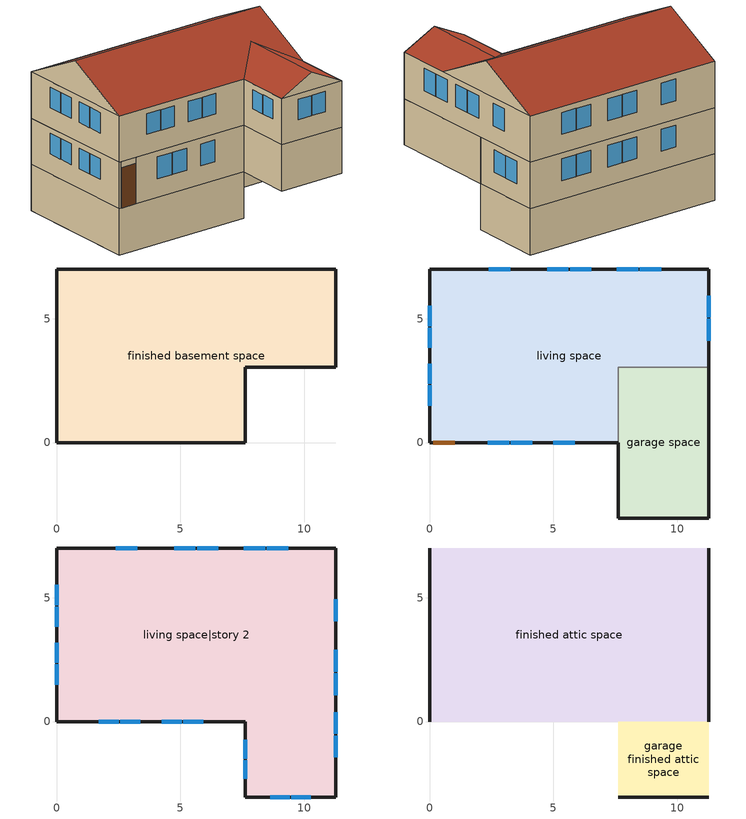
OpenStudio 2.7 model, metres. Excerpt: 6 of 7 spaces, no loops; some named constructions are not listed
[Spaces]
finished basement space
 floor foundation (FloorFndGrndFinB): 0,0 0,7.01 11.28,7.01 11.28,3.05 7.62,3.05 7.62,0 z-2.44
 wall foundation (WallFndGrndFinB): 0,7.01 0,0 7.62,0 7.62,3.05 11.28,3.05 11.28,7.01 0,7.01 z-2.44:0
garage space
 floor foundation (FloorFndGrndUnfinSlab): 7.62,-3.05 7.62,3.05 11.28,3.05 11.28,-3.05 z0
 wall outside (WallExtUninsUnfin): 7.62,0 7.62,-3.05 11.28,-3.05 11.28,3.05 z0:2.44
 wall to living space (WallIntFinInsUnfin Reversed): 11.28,3.05 7.62,3.05 7.62,0 z0:2.44
living space
 floor to finished basement space (FloorFinUninsFin): 0,0 0,7.01 11.28,7.01 11.28,3.05 7.62,3.05 7.62,0 z0
 wall outside (WallExtInsFin): 11.28,3.05 11.28,7.01 0,7.01 0,0 0.13,0 1.05,0 7.62,0 z0:2.44
 window (WindowConstruction): 2.34,0 3.21,0 / 3.27,0 4.14,0 / 5,0 5.86,0 / 9.35,7.01 8.49,7.01 / 8.43,7.01 7.57,7.01 / 6.53,7.01 5.67,7.01 / 5.61,7.01 4.75,7.01 / 3.25,7.01 2.39,7.01 z0.98:2.13; 0,5.52 0,4.7 / 0,4.64 0,3.83 / 0,3.18 0,2.37 / 0,2.31 0,1.49 z1.05:2.13; 11.28,4.12 11.28,5 / 11.28,5.06 11.28,5.94 z0.96:2.13
 door (Door): 0.15,0 1.02,0 z0:2.13
living space|story 2
 floor to garage space (FloorFinInsUnfin): 11.28,3.05 11.28,-3.05 7.62,-3.05 7.62,3.05 z2.44
 floor to living space (FloorFinUninsFin): 11.28,7.01 11.28,3.05 7.62,3.05 7.62,0 0,0 0,7.01 z2.44
 wall outside (WallExtInsFin): 0,7.01 0,0 7.62,0 7.62,-3.05 11.28,-3.05 11.28,7.01 0,7.01 z2.44:4.88
 window (WindowConstruction): 1.7,0 2.51,0 / 2.57,0 3.38,0 / 4.24,0 5.05,0 / 5.11,0 5.92,0 / 0,5.52 0,4.7 / 0,4.64 0,3.83 / 0,3.18 0,2.37 / 0,2.31 0,1.49 z3.49:4.57; 8.62,-3.05 9.42,-3.05 / 9.48,-3.05 10.27,-3.05 z3.51:4.57; 9.35,7.01 8.49,7.01 / 8.43,7.01 7.57,7.01 / 6.53,7.01 5.67,7.01 / 5.61,7.01 4.75,7.01 / 3.25,7.01 2.39,7.01 z3.42:4.57; 7.62,-0.73 7.62,-1.49 / 7.62,-1.55 7.62,-2.31 z3.56:4.57; 11.28,-1.45 11.28,-0.56 / 11.28,-0.5 11.28,0.38 / 11.28,1.07 11.28,1.95 / 11.28,2.01 11.28,2.9 / 11.28,4.05 11.28,4.94 z3.39:4.57
finished attic space
 floor to living space|story 2 (FloorFinUninsFin): 11.28,7.01 11.28,0 0,0 0,7.01 z4.88
 wall outside (WallExtInsFin): 0,3.51,6.63 0,7.01,4.88 0,0,4.88; 11.28,3.51,6.63 11.28,0,4.88 11.28,7.01,4.88
 roof outside (RoofFinInsExt): 0,3.51,6.63 11.28,3.51,6.63 11.28,7.01,4.88 0,7.01,4.88; 0,3.51,6.63 0,0,4.88 7.62,0,4.88 9.45,1.83,5.79 11.28,0,4.88 11.28,3.51,6.63
garage finished attic space
 floor to living space|story 2 (FloorFinUninsFin): 7.62,-3.05 7.62,0 11.28,0 11.28,-3.05 z4.88
 wall outside (WallExtInsFin): 7.62,-3.05,4.88 11.28,-3.05,4.88 9.45,-3.05,5.79
 roof outside (RoofFinInsExt): 7.62,0,4.88 7.62,-3.05,4.88 9.45,-3.05,5.79 9.45,1.83,5.79; 11.28,0,4.88 9.45,1.83,5.79 9.45,-3.05,5.79 11.28,-3.05,4.88
[Schedule:Ruleset]
Name | Default Day Schedule
residential dishwasher schedule | Schedule Day 16
residential clothes washer schedule | Schedule Day 17
residential clothes dryer gas schedule | Schedule Day 18
residential lighting schedule | Schedule Day 19
residential misc plug loads schedule | Schedule Day 20
res mv_1 dryer exhaust schedule | Schedule Day 25
[Schedule:Day]
Schedule Day 16; residential dishwasher schedule allday1; residential dishwasher schedule allday2; residential dishwasher schedule allday4; residential dishwasher schedule allday5; residential dishwasher schedule allday7; Schedule Day 17; residential clothes washer schedule allday2; residential clothes washer schedule allday3; residential clothes washer schedule allday4; residential clothes washer schedule allday6; Schedule Day 18; residential clothes dryer gas schedule allday2; residential clothes dryer gas schedule allday3; residential clothes dryer gas schedule allday4; residential clothes dryer gas schedule allday6; Schedule Day 19; Schedule Day 20; Schedule Day 25; res mv_1 dryer exhaust schedule allday2; res mv_1 dryer exhaust schedule allday3; res mv_1 dryer exhaust schedule allday4; res mv_1 dryer exhaust schedule allday6: 24, 0, 0
residential dishwasher schedule allday3: 19, 10, 0, 19, 20, 0.110759, 19, 30, 0.0867938, 19, 40, 0.0406621, 19, 50, 0.100756, 24, 0, 0
residential dishwasher schedule allday6: 11, 50, 0, 12, 0, 0.0857862, 12, 10, 0.0413458, 12, 20, 0.105578, 12, 30, 0.0941346, 20, 40, 0, 20, 50, 0.0610651, 21, 0, 0.0729039, 21, 10, 0.065923, 21, 20, 0.0901044, 21, 30, 0.0751709, 21, 40, 0.0654552, 24, 0, 0
residential clothes washer schedule allday1: 8, 0, 0, 8, 10, 0.0422513, 8, 20, 0.139377, 15, 40, 0, 15, 50, 0.0351558, 24, 0, 0
residential clothes washer schedule allday5: 5, 0, 0, 5, 10, 0.0062714, 5, 20, 0.086794, 5, 30, 0.0340302, 10, 0, 0, 10, 10, 0.0069146, 10, 20, 0.109427, 19, 0, 0, 19, 10, 0.0524824, 20, 10, 0, 20, 20, 0.0193769, 21, 30, 0, 21, 40, 0.0743518, 24, 0, 0
residential clothes washer schedule allday7: 12, 10, 0, 12, 20, 0.0228141, 13, 30, 0, 13, 40, 0.0017487, 24, 0, 0
residential clothes dryer gas schedule allday1: 9, 0, 0, 9, 10, 0.0422513, 9, 20, 0.139377, 16, 40, 0, 16, 50, 0.0351558, 24, 0, 0
residential clothes dryer gas schedule allday5: 6, 0, 0, 6, 10, 0.0062714, 6, 20, 0.086794, 6, 30, 0.0340302, 11, 0, 0, 11, 10, 0.0069146, 11, 20, 0.109427, 20, 0, 0, 20, 10, 0.0524824, 21, 10, 0, 21, 20, 0.0193769, 22, 30, 0, 22, 40, 0.0743518, 24, 0, 0
residential clothes dryer gas schedule allday7: 13, 10, 0, 13, 20, 0.0228141, 14, 30, 0, 14, 40, 0.0017487, 24, 0, 0
residential lighting schedule allday1: 1, 0, 0.123751, 2, 0, 0.0742506, 4, 0, 0.0495004, 5, 0, 0.0550333, 6, 0, 0.151005, 7, 0, 0.354518, 8, 0, 0.448634, 9, 0, 0.476771, 10, 0, 0.490088, 11, 0, 0.476763, 12, 0, 0.458301, 13, 0, 0.444976, 14, 0, 0.441055, 15, 0, 0.447927, 16, 0, 0.48986, 17, 0, 0.601585, 18, 0, 0.797807, 19, 0, 0.978646, 20, 0, 0.990805, 21, 0, 0.822578, 22, 0, 0.620621, 23, 0, 0.536431, 24, 0, 0.249225
residential lighting schedule allday2: 1, 0, 0.123751, 2, 0, 0.0742506, 4, 0, 0.0495004, 5, 0, 0.0547503, 6, 0, 0.149594, 7, 0, 0.351204, 8, 0, 0.44444, 9, 0, 0.470027, 10, 0, 0.480931, 11, 0, 0.467731, 12, 0, 0.449442, 13, 0, 0.436241, 14, 0, 0.432357, 15, 0, 0.435458, 16, 0, 0.457541, 17, 0, 0.526174, 18, 0, 0.674382, 19, 0, 0.867815, 20, 0, 0.979613, 21, 0, 0.912905, 22, 0, 0.727145, 23, 0, 0.638088, 24, 0, 0.249225
residential lighting schedule allday3: 1, 0, 0.123751, 2, 0, 0.0742506, 4, 0, 0.0495004, 5, 0, 0.0539769, 6, 0, 0.145737, 7, 0, 0.342151, 8, 0, 0.432984, 9, 0, 0.451822, 10, 0, 0.456356, 11, 0, 0.443495, 12, 0, 0.425678, 13, 0, 0.412817, 14, 0, 0.409033, 15, 0, 0.410444, 16, 0, 0.422423, 17, 0, 0.463778, 18, 0, 0.567207, 19, 0, 0.736351, 20, 0, 0.89541, 21, 0, 0.928337, 22, 0, 0.807462, 23, 0, 0.499769, 24, 0, 0.249225
residential lighting schedule allday4: 1, 0, 0.123751, 2, 0, 0.0742506, 4, 0, 0.0495004, 5, 0, 0.0529206, 6, 0, 0.14047, 7, 0, 0.329784, 8, 0, 0.417334, 9, 0, 0.427474, 10, 0, 0.423826, 11, 0, 0.411431, 12, 0, 0.394257, 13, 0, 0.381861, 14, 0, 0.378214, 15, 0, 0.377995, 16, 0, 0.379305, 17, 0, 0.386076, 18, 0, 0.412203, 19, 0, 0.483741, 20, 0, 0.618803, 21, 0, 0.782651, 22, 0, 0.880006, 23, 0, 0.59731, 24, 0, 0.249225
residential lighting schedule allday5: 1, 0, 0.123751, 2, 0, 0.0742506, 4, 0, 0.0495004, 5, 0, 0.0518642, 6, 0, 0.135202, 7, 0, 0.317417, 8, 0, 0.401684, 9, 0, 0.403727, 10, 0, 0.392499, 11, 0, 0.380568, 12, 0, 0.364039, 13, 0, 0.352108, 14, 0, 0.348597, 15, 0, 0.348344, 16, 0, 0.349185, 17, 0, 0.353494, 18, 0, 0.37052, 19, 0, 0.419884, 20, 0, 0.522801, 21, 0, 0.670504, 22, 0, 0.799058, 23, 0, 0.582332, 24, 0, 0.249225
residential lighting schedule allday6: 1, 0, 0.123751, 2, 0, 0.0742506, 4, 0, 0.0495004, 5, 0, 0.0510908, 6, 0, 0.131346, 7, 0, 0.308364, 8, 0, 0.390227, 9, 0, 0.386724, 10, 0, 0.370329, 11, 0, 0.358738, 12, 0, 0.34268, 13, 0, 0.33109, 14, 0, 0.327679, 15, 0, 0.327431, 16, 0, 0.328169, 17, 0, 0.3317, 18, 0, 0.345176, 19, 0, 0.384002, 20, 0, 0.467137, 21, 0, 0.595227, 22, 0, 0.726082, 23, 0, 0.557461, 24, 0, 0.249225
residential lighting schedule allday7: 1, 0, 0.123751, 2, 0, 0.0742506, 4, 0, 0.0495004, 5, 0, 0.0508078, 6, 0, 0.129935, 7, 0, 0.30505, 8, 0, 0.386033, 9, 0, 0.380581, 10, 0, 0.362375, 11, 0, 0.350909, 12, 0, 0.335023, 13, 0, 0.323557, 14, 0, 0.320183, 15, 0, 0.319942, 16, 0, 0.320696, 17, 0, 0.324296, 18, 0, 0.337983, 19, 0, 0.377272, 20, 0, 0.461059, 21, 0, 0.589559, 22, 0, 0.71999, 23, 0, 0.553959, 24, 0, 0.249225
residential lighting schedule allday8: 1, 0, 0.123751, 2, 0, 0.0742506, 4, 0, 0.0495004, 5, 0, 0.0510908, 6, 0, 0.131346, 7, 0, 0.308364, 8, 0, 0.390227, 9, 0, 0.386724, 10, 0, 0.370329, 11, 0, 0.358738, 12, 0, 0.34268, 13, 0, 0.33109, 14, 0, 0.327679, 15, 0, 0.327463, 16, 0, 0.328508, 17, 0, 0.333671, 18, 0, 0.353343, 19, 0, 0.408235, 20, 0, 0.517996, 21, 0, 0.667796, 22, 0, 0.788015, 23, 0, 0.571055, 24, 0, 0.249225
residential lighting schedule allday9: 1, 0, 0.123751, 2, 0, 0.0742506, 4, 0, 0.0495004, 5, 0, 0.0518642, 6, 0, 0.135202, 7, 0, 0.317417, 8, 0, 0.401684, 9, 0, 0.403727, 10, 0, 0.392499, 11, 0, 0.380568, 12, 0, 0.364039, 13, 0, 0.352108, 14, 0, 0.348597, 15, 0, 0.34858, 16, 0, 0.351275, 17, 0, 0.363405, 18, 0, 0.404274, 19, 0, 0.501103, 20, 0, 0.656115, 21, 0, 0.806081, 22, 0, 0.850995, 23, 0, 0.561051, 24, 0, 0.249225
residential lighting schedule allday10: 1, 0, 0.123751, 2, 0, 0.0742506, 4, 0, 0.0495004, 5, 0, 0.0529206, 6, 0, 0.14047, 7, 0, 0.329784, 8, 0, 0.417334, 9, 0, 0.427474, 10, 0, 0.423826, 11, 0, 0.411431, 12, 0, 0.394257, 13, 0, 0.381861, 14, 0, 0.378214, 15, 0, 0.378919, 16, 0, 0.386741, 17, 0, 0.41682, 18, 0, 0.500557, 19, 0, 0.655466, 20, 0, 0.829225, 21, 0, 0.905334, 22, 0, 0.820928, 23, 0, 0.509707, 24, 0, 0.249225
residential lighting schedule allday11: 1, 0, 0.123751, 2, 0, 0.0742506, 4, 0, 0.0495004, 5, 0, 0.0539769, 6, 0, 0.145737, 7, 0, 0.342151, 8, 0, 0.432984, 9, 0, 0.451822, 10, 0, 0.456356, 11, 0, 0.443495, 12, 0, 0.425678, 13, 0, 0.412817, 14, 0, 0.409033, 15, 0, 0.421324, 16, 0, 0.481818, 17, 0, 0.61218, 18, 0, 0.804217, 19, 0, 0.945912, 20, 0, 0.918658, 21, 0, 0.747013, 22, 0, 0.56552, 23, 0, 0.493046, 24, 0, 0.249225
residential lighting schedule allday12: 1, 0, 0.123751, 2, 0, 0.0742506, 4, 0, 0.0495004, 5, 0, 0.0547503, 6, 0, 0.149594, 7, 0, 0.351204, 8, 0, 0.44444, 9, 0, 0.470027, 10, 0, 0.480931, 11, 0, 0.467731, 12, 0, 0.449442, 13, 0, 0.436241, 14, 0, 0.432357, 15, 0, 0.445561, 16, 0, 0.513103, 17, 0, 0.660674, 18, 0, 0.869445, 19, 0, 1, 20, 0, 0.932675, 21, 0, 0.731582, 22, 0, 0.553643, 23, 0, 0.488328, 24, 0, 0.249225
residential misc plug loads schedule allday1; residential misc plug loads schedule allday12: 1, 0, 0.655649, 2, 0, 0.618183, 3, 0, 0.599451, 4, 0, 0.580718, 5, 0, 0.599451, 6, 0, 0.618183, 7, 0, 0.693115, 8, 0, 0.786779, 11, 0, 0.805512, 12, 0, 0.824245, 14, 0, 0.842977, 15, 0, 0.824245, 16, 0, 0.86171, 17, 0, 0.899176, 18, 0, 0.974107, 19, 0, 0.99284, 20, 0, 0.936642, 21, 0, 0.880443, 22, 0, 0.842977, 23, 0, 0.749313, 24, 0, 0.674382
residential misc plug loads schedule allday2: 1, 0, 0.660377, 2, 0, 0.622642, 3, 0, 0.603774, 4, 0, 0.584906, 5, 0, 0.603774, 6, 0, 0.622642, 7, 0, 0.698113, 8, 0, 0.792453, 11, 0, 0.811321, 12, 0, 0.830189, 14, 0, 0.849057, 15, 0, 0.830189, 16, 0, 0.867925, 17, 0, 0.90566, 18, 0, 0.981132, 19, 0, 1, 20, 0, 0.943396, 21, 0, 0.886792, 22, 0, 0.849057, 23, 0, 0.754717, 24, 0, 0.679245
residential misc plug loads schedule allday3; residential misc plug loads schedule allday5: 1, 0, 0.521682, 2, 0, 0.491872, 3, 0, 0.476967, 4, 0, 0.462062, 5, 0, 0.476967, 6, 0, 0.491872, 7, 0, 0.551493, 8, 0, 0.626019, 11, 0, 0.640924, 12, 0, 0.655829, 14, 0, 0.670734, 15, 0, 0.655829, 16, 0, 0.68564, 17, 0, 0.71545, 18, 0, 0.775071, 19, 0, 0.789976, 20, 0, 0.745261, 21, 0, 0.700545, 22, 0, 0.670734, 23, 0, 0.596208, 24, 0, 0.536588
residential misc plug loads schedule allday4: 1, 0, 0.519581, 2, 0, 0.489891, 3, 0, 0.475045, 4, 0, 0.4602, 5, 0, 0.475045, 6, 0, 0.489891, 7, 0, 0.549271, 8, 0, 0.623497, 11, 0, 0.638342, 12, 0, 0.653187, 14, 0, 0.668033, 15, 0, 0.653187, 16, 0, 0.682878, 17, 0, 0.712568, 18, 0, 0.771949, 19, 0, 0.786794, 20, 0, 0.742258, 21, 0, 0.697723, 22, 0, 0.668033, 23, 0, 0.593807, 24, 0, 0.534426
residential misc plug loads schedule allday6; residential misc plug loads schedule allday9: 1, 0, 0.434473, 2, 0, 0.409646, 3, 0, 0.397232, 4, 0, 0.384819, 5, 0, 0.397232, 6, 0, 0.409646, 7, 0, 0.4593, 8, 0, 0.521367, 11, 0, 0.533781, 12, 0, 0.546194, 14, 0, 0.558608, 15, 0, 0.546194, 16, 0, 0.571021, 17, 0, 0.595848, 18, 0, 0.645502, 19, 0, 0.657916, 20, 0, 0.620675, 21, 0, 0.583435, 22, 0, 0.558608, 23, 0, 0.49654, 24, 0, 0.446886
residential misc plug loads schedule allday7; residential misc plug loads schedule allday8: 1, 0, 0.43132, 2, 0, 0.406674, 3, 0, 0.39435, 4, 0, 0.382027, 5, 0, 0.39435, 6, 0, 0.406674, 7, 0, 0.455967, 8, 0, 0.517585, 11, 0, 0.529908, 12, 0, 0.542231, 14, 0, 0.554555, 15, 0, 0.542231, 16, 0, 0.566878, 17, 0, 0.591525, 18, 0, 0.640819, 19, 0, 0.653142, 20, 0, 0.616172, 21, 0, 0.579202, 22, 0, 0.554555, 23, 0, 0.492938, 24, 0, 0.443644
residential misc plug loads schedule allday10: 1, 0, 0.520106, 2, 0, 0.490386, 3, 0, 0.475526, 4, 0, 0.460666, 5, 0, 0.475526, 6, 0, 0.490386, 7, 0, 0.549827, 8, 0, 0.624128, 11, 0, 0.638988, 12, 0, 0.653848, 14, 0, 0.668708, 15, 0, 0.653848, 16, 0, 0.683568, 17, 0, 0.713289, 18, 0, 0.772729, 19, 0, 0.787589, 20, 0, 0.743009, 21, 0, 0.698428, 22, 0, 0.668708, 23, 0, 0.594407, 24, 0, 0.534966
residential misc plug loads schedule allday11: 1, 0, 0.51853, 2, 0, 0.4889, 3, 0, 0.474085, 4, 0, 0.45927, 5, 0, 0.474085, 6, 0, 0.4889, 7, 0, 0.54816, 8, 0, 0.622236, 11, 0, 0.637051, 12, 0, 0.651867, 14, 0, 0.666682, 15, 0, 0.651867, 16, 0, 0.681497, 17, 0, 0.711127, 18, 0, 0.770388, 19, 0, 0.785203, 20, 0, 0.740757, 21, 0, 0.696312, 22, 0, 0.666682, 23, 0, 0.592606, 24, 0, 0.533345
res mv_1 dryer exhaust schedule allday1: 7, 0, 0, 7, 10, 0.1, 8, 10, 1, 8, 20, 0.9, 14, 40, 0, 14, 50, 0.8, 15, 0, 1, 15, 10, 0.6, 24, 0, 0
res mv_1 dryer exhaust schedule allday5: 4, 0, 0, 4, 10, 0.2, 5, 40, 1, 5, 50, 0.1, 9, 0, 0, 9, 10, 0.1, 10, 10, 1, 10, 20, 0.9, 18, 0, 0, 18, 10, 0.5, 18, 20, 1, 18, 30, 0.9, 19, 10, 0, 19, 20, 0.1, 19, 40, 1, 19, 50, 0.3, 20, 30, 0, 20, 40, 0.7, 20, 50, 1, 21, 0, 0.7, 24, 0, 0
res mv_1 dryer exhaust schedule allday7: 11, 10, 0, 11, 20, 0.2, 11, 40, 1, 11, 50, 0.2, 12, 30, 0, 12, 40, 0.7, 12, 50, 1, 13, 0, 0.7, 24, 0, 0
[Schedule:Rule] Apply Sunday=Yes; Apply Monday=Yes; Apply Tuesday=Yes; Apply Wednesday=Yes; Apply Thursday=Yes; Apply Friday=Yes; Apply Saturday=Yes
Name | Schedule Ruleset | Rule Order | Day Schedule | Date Specification Type | Specific Month 1 | Specific Day 1 | Specific Month 2 | Specific Day 2 | Specific Month 3 | Specific Day 3 | Specific Month 4 | Specific Day 4 | Specific Month 5 | Specific Day 5 | Specific Month 6 | Specific Day 6 | Specific Month 7 | Specific Day 7 | Specific Month 8 | Specific Day 8 | Specific Month 9 | Specific Day 9 | Specific Month 10 | Specific Day 10 | Specific Month 11 | Specific Day 11 | Specific Month 12 | Specific Day 12 | Specific Month 13 | Specific Day 13 | Specific Month 14 | Specific Day 14 | Specific Month 15 | Specific Day 15 | Specific Month 16 | Specific Day 16 | Specific Month 17 | Specific Day 17 | Specific Month 18 | Specific Day 18 | Specific Month 19 | Specific Day 19 | Specific Month 20 | Specific Day 20 | Specific Month 21 | Specific Day 21 | Specific Month 22 | Specific Day 22 | Specific Month 23 | Specific Day 23 | Specific Month 24 | Specific Day 24 | Specific Month 25 | Specific Day 25 | Specific Month 26 | Specific Day 26 | Specific Month 27 | Specific Day 27 | Specific Month 28 | Specific Day 28 | Specific Month 29 | Specific Day 29 | Specific Month 30 | Specific Day 30 | Specific Month 31 | Specific Day 31 | Specific Month 32 | Specific Day 32 | Specific Month 33 | Specific Day 33 | Specific Month 34 | Specific Day 34 | Specific Month 35 | Specific Day 35 | Specific Month 36 | Specific Day 36 | Specific Month 37 | Specific Day 37 | Specific Month 38 | Specific Day 38 | Specific Month 39 | Specific Day 39 | Specific Month 40 | Specific Day 40 | Specific Month 41 | Specific Day 41 | Specific Month 42 | Specific Day 42 | Specific Month 43 | Specific Day 43 | Specific Month 44 | Specific Day 44 | Specific Month 45 | Specific Day 45 | Specific Month 46 | Specific Day 46 | Specific Month 47 | Specific Day 47 | Specific Month 48 | Specific Day 48 | Specific Month 49 | Specific Day 49 | Specific Month 50 | Specific Day 50 | Specific Month 51 | Specific Day 51 | Specific Month 52 | Specific Day 52 | Specific Month 53 | Specific Day 53 | Start Month | Start Day | End Month | End Day
residential dishwasher schedule allday ruleset1 | residential dishwasher schedule | 6 | residential dishwasher schedule allday1 | SpecificDates | 1 | 1 | 1 | 8 | 1 | 15 | 1 | 22 | 1 | 29 | 2 | 5 | 2 | 12 | 2 | 19 | 2 | 26 | 3 | 5 | 3 | 12 | 3 | 19 | 3 | 26 | 4 | 2 | 4 | 9 | 4 | 16 | 4 | 23 | 4 | 30 | 5 | 7 | 5 | 14 | 5 | 21 | 5 | 28 | 6 | 4 | 6 | 11 | 6 | 18 | 6 | 25 | 7 | 2 | 7 | 9 | 7 | 16 | 7 | 23 | 7 | 30 | 8 | 6 | 8 | 13 | 8 | 20 | 8 | 27 | 9 | 3 | 9 | 10 | 9 | 17 | 9 | 24 | 10 | 1 | 10 | 8 | 10 | 15 | 10 | 22 | 10 | 29 | 11 | 5 | 11 | 12 | 11 | 19 | 11 | 26 | 12 | 3 | 12 | 10 | 12 | 17 | 12 | 24 | 12 | 31
residential dishwasher schedule allday ruleset2 | residential dishwasher schedule | 5 | residential dishwasher schedule allday2 | SpecificDates | 1 | 2 | 1 | 9 | 1 | 16 | 1 | 23 | 1 | 30 | 2 | 6 | 2 | 13 | 2 | 20 | 2 | 27 | 3 | 6 | 3 | 13 | 3 | 20 | 3 | 27 | 4 | 3 | 4 | 10 | 4 | 17 | 4 | 24 | 5 | 1 | 5 | 8 | 5 | 15 | 5 | 22 | 5 | 29 | 6 | 5 | 6 | 12 | 6 | 19 | 6 | 26 | 7 | 3 | 7 | 10 | 7 | 17 | 7 | 24 | 7 | 31 | 8 | 7 | 8 | 14 | 8 | 21 | 8 | 28 | 9 | 4 | 9 | 11 | 9 | 18 | 9 | 25 | 10 | 2 | 10 | 9 | 10 | 16 | 10 | 23 | 10 | 30 | 11 | 6 | 11 | 13 | 11 | 20 | 11 | 27 | 12 | 4 | 12 | 11 | 12 | 18 | 12 | 25
residential dishwasher schedule allday ruleset3 | residential dishwasher schedule | 4 | residential dishwasher schedule allday3 | SpecificDates | 1 | 3 | 1 | 10 | 1 | 17 | 1 | 24 | 1 | 31 | 2 | 7 | 2 | 14 | 2 | 21 | 2 | 28 | 3 | 7 | 3 | 14 | 3 | 21 | 3 | 28 | 4 | 4 | 4 | 11 | 4 | 18 | 4 | 25 | 5 | 2 | 5 | 9 | 5 | 16 | 5 | 23 | 5 | 30 | 6 | 6 | 6 | 13 | 6 | 20 | 6 | 27 | 7 | 4 | 7 | 11 | 7 | 18 | 7 | 25 | 8 | 1 | 8 | 8 | 8 | 15 | 8 | 22 | 8 | 29 | 9 | 5 | 9 | 12 | 9 | 19 | 9 | 26 | 10 | 3 | 10 | 10 | 10 | 17 | 10 | 24 | 10 | 31 | 11 | 7 | 11 | 14 | 11 | 21 | 11 | 28 | 12 | 5 | 12 | 12 | 12 | 19 | 12 | 26
residential dishwasher schedule allday ruleset4 | residential dishwasher schedule | 3 | residential dishwasher schedule allday4 | SpecificDates | 1 | 4 | 1 | 11 | 1 | 18 | 1 | 25 | 2 | 1 | 2 | 8 | 2 | 15 | 2 | 22 | 3 | 1 | 3 | 8 | 3 | 15 | 3 | 22 | 3 | 29 | 4 | 5 | 4 | 12 | 4 | 19 | 4 | 26 | 5 | 3 | 5 | 10 | 5 | 17 | 5 | 24 | 5 | 31 | 6 | 7 | 6 | 14 | 6 | 21 | 6 | 28 | 7 | 5 | 7 | 12 | 7 | 19 | 7 | 26 | 8 | 2 | 8 | 9 | 8 | 16 | 8 | 23 | 8 | 30 | 9 | 6 | 9 | 13 | 9 | 20 | 9 | 27 | 10 | 4 | 10 | 11 | 10 | 18 | 10 | 25 | 11 | 1 | 11 | 8 | 11 | 15 | 11 | 22 | 11 | 29 | 12 | 6 | 12 | 13 | 12 | 20 | 12 | 27
residential dishwasher schedule allday ruleset5 | residential dishwasher schedule | 2 | residential dishwasher schedule allday5 | SpecificDates | 1 | 5 | 1 | 12 | 1 | 19 | 1 | 26 | 2 | 2 | 2 | 9 | 2 | 16 | 2 | 23 | 3 | 2 | 3 | 9 | 3 | 16 | 3 | 23 | 3 | 30 | 4 | 6 | 4 | 13 | 4 | 20 | 4 | 27 | 5 | 4 | 5 | 11 | 5 | 18 | 5 | 25 | 6 | 1 | 6 | 8 | 6 | 15 | 6 | 22 | 6 | 29 | 7 | 6 | 7 | 13 | 7 | 20 | 7 | 27 | 8 | 3 | 8 | 10 | 8 | 17 | 8 | 24 | 8 | 31 | 9 | 7 | 9 | 14 | 9 | 21 | 9 | 28 | 10 | 5 | 10 | 12 | 10 | 19 | 10 | 26 | 11 | 2 | 11 | 9 | 11 | 16 | 11 | 23 | 11 | 30 | 12 | 7 | 12 | 14 | 12 | 21 | 12 | 28
residential dishwasher schedule allday ruleset6 | residential dishwasher schedule | 1 | residential dishwasher schedule allday6 | SpecificDates | 1 | 6 | 1 | 13 | 1 | 20 | 1 | 27 | 2 | 3 | 2 | 10 | 2 | 17 | 2 | 24 | 3 | 3 | 3 | 10 | 3 | 17 | 3 | 24 | 3 | 31 | 4 | 7 | 4 | 14 | 4 | 21 | 4 | 28 | 5 | 5 | 5 | 12 | 5 | 19 | 5 | 26 | 6 | 2 | 6 | 9 | 6 | 16 | 6 | 23 | 6 | 30 | 7 | 7 | 7 | 14 | 7 | 21 | 7 | 28 | 8 | 4 | 8 | 11 | 8 | 18 | 8 | 25 | 9 | 1 | 9 | 8 | 9 | 15 | 9 | 22 | 9 | 29 | 10 | 6 | 10 | 13 | 10 | 20 | 10 | 27 | 11 | 3 | 11 | 10 | 11 | 17 | 11 | 24 | 12 | 1 | 12 | 8 | 12 | 15 | 12 | 22 | 12 | 29
residential dishwasher schedule allday ruleset7 | residential dishwasher schedule | 0 | residential dishwasher schedule allday7 | SpecificDates | 1 | 7 | 1 | 14 | 1 | 21 | 1 | 28 | 2 | 4 | 2 | 11 | 2 | 18 | 2 | 25 | 3 | 4 | 3 | 11 | 3 | 18 | 3 | 25 | 4 | 1 | 4 | 8 | 4 | 15 | 4 | 22 | 4 | 29 | 5 | 6 | 5 | 13 | 5 | 20 | 5 | 27 | 6 | 3 | 6 | 10 | 6 | 17 | 6 | 24 | 7 | 1 | 7 | 8 | 7 | 15 | 7 | 22 | 7 | 29 | 8 | 5 | 8 | 12 | 8 | 19 | 8 | 26 | 9 | 2 | 9 | 9 | 9 | 16 | 9 | 23 | 9 | 30 | 10 | 7 | 10 | 14 | 10 | 21 | 10 | 28 | 11 | 4 | 11 | 11 | 11 | 18 | 11 | 25 | 12 | 2 | 12 | 9 | 12 | 16 | 12 | 23 | 12 | 30
residential clothes washer schedule allday ruleset1 | residential clothes washer schedule | 6 | residential clothes washer schedule allday1 | SpecificDates | 1 | 1 | 1 | 8 | 1 | 15 | 1 | 22 | 1 | 29 | 2 | 5 | 2 | 12 | 2 | 19 | 2 | 26 | 3 | 5 | 3 | 12 | 3 | 19 | 3 | 26 | 4 | 2 | 4 | 9 | 4 | 16 | 4 | 23 | 4 | 30 | 5 | 7 | 5 | 14 | 5 | 21 | 5 | 28 | 6 | 4 | 6 | 11 | 6 | 18 | 6 | 25 | 7 | 2 | 7 | 9 | 7 | 16 | 7 | 23 | 7 | 30 | 8 | 6 | 8 | 13 | 8 | 20 | 8 | 27 | 9 | 3 | 9 | 10 | 9 | 17 | 9 | 24 | 10 | 1 | 10 | 8 | 10 | 15 | 10 | 22 | 10 | 29 | 11 | 5 | 11 | 12 | 11 | 19 | 11 | 26 | 12 | 3 | 12 | 10 | 12 | 17 | 12 | 24 | 12 | 31
residential clothes washer schedule allday ruleset2 | residential clothes washer schedule | 5 | residential clothes washer schedule allday2 | SpecificDates | 1 | 2 | 1 | 9 | 1 | 16 | 1 | 23 | 1 | 30 | 2 | 6 | 2 | 13 | 2 | 20 | 2 | 27 | 3 | 6 | 3 | 13 | 3 | 20 | 3 | 27 | 4 | 3 | 4 | 10 | 4 | 17 | 4 | 24 | 5 | 1 | 5 | 8 | 5 | 15 | 5 | 22 | 5 | 29 | 6 | 5 | 6 | 12 | 6 | 19 | 6 | 26 | 7 | 3 | 7 | 10 | 7 | 17 | 7 | 24 | 7 | 31 | 8 | 7 | 8 | 14 | 8 | 21 | 8 | 28 | 9 | 4 | 9 | 11 | 9 | 18 | 9 | 25 | 10 | 2 | 10 | 9 | 10 | 16 | 10 | 23 | 10 | 30 | 11 | 6 | 11 | 13 | 11 | 20 | 11 | 27 | 12 | 4 | 12 | 11 | 12 | 18 | 12 | 25
residential clothes washer schedule allday ruleset3 | residential clothes washer schedule | 4 | residential clothes washer schedule allday3 | SpecificDates | 1 | 3 | 1 | 10 | 1 | 17 | 1 | 24 | 1 | 31 | 2 | 7 | 2 | 14 | 2 | 21 | 2 | 28 | 3 | 7 | 3 | 14 | 3 | 21 | 3 | 28 | 4 | 4 | 4 | 11 | 4 | 18 | 4 | 25 | 5 | 2 | 5 | 9 | 5 | 16 | 5 | 23 | 5 | 30 | 6 | 6 | 6 | 13 | 6 | 20 | 6 | 27 | 7 | 4 | 7 | 11 | 7 | 18 | 7 | 25 | 8 | 1 | 8 | 8 | 8 | 15 | 8 | 22 | 8 | 29 | 9 | 5 | 9 | 12 | 9 | 19 | 9 | 26 | 10 | 3 | 10 | 10 | 10 | 17 | 10 | 24 | 10 | 31 | 11 | 7 | 11 | 14 | 11 | 21 | 11 | 28 | 12 | 5 | 12 | 12 | 12 | 19 | 12 | 26
residential clothes washer schedule allday ruleset4 | residential clothes washer schedule | 3 | residential clothes washer schedule allday4 | SpecificDates | 1 | 4 | 1 | 11 | 1 | 18 | 1 | 25 | 2 | 1 | 2 | 8 | 2 | 15 | 2 | 22 | 3 | 1 | 3 | 8 | 3 | 15 | 3 | 22 | 3 | 29 | 4 | 5 | 4 | 12 | 4 | 19 | 4 | 26 | 5 | 3 | 5 | 10 | 5 | 17 | 5 | 24 | 5 | 31 | 6 | 7 | 6 | 14 | 6 | 21 | 6 | 28 | 7 | 5 | 7 | 12 | 7 | 19 | 7 | 26 | 8 | 2 | 8 | 9 | 8 | 16 | 8 | 23 | 8 | 30 | 9 | 6 | 9 | 13 | 9 | 20 | 9 | 27 | 10 | 4 | 10 | 11 | 10 | 18 | 10 | 25 | 11 | 1 | 11 | 8 | 11 | 15 | 11 | 22 | 11 | 29 | 12 | 6 | 12 | 13 | 12 | 20 | 12 | 27
residential clothes washer schedule allday ruleset5 | residential clothes washer schedule | 2 | residential clothes washer schedule allday5 | SpecificDates | 1 | 5 | 1 | 12 | 1 | 19 | 1 | 26 | 2 | 2 | 2 | 9 | 2 | 16 | 2 | 23 | 3 | 2 | 3 | 9 | 3 | 16 | 3 | 23 | 3 | 30 | 4 | 6 | 4 | 13 | 4 | 20 | 4 | 27 | 5 | 4 | 5 | 11 | 5 | 18 | 5 | 25 | 6 | 1 | 6 | 8 | 6 | 15 | 6 | 22 | 6 | 29 | 7 | 6 | 7 | 13 | 7 | 20 | 7 | 27 | 8 | 3 | 8 | 10 | 8 | 17 | 8 | 24 | 8 | 31 | 9 | 7 | 9 | 14 | 9 | 21 | 9 | 28 | 10 | 5 | 10 | 12 | 10 | 19 | 10 | 26 | 11 | 2 | 11 | 9 | 11 | 16 | 11 | 23 | 11 | 30 | 12 | 7 | 12 | 14 | 12 | 21 | 12 | 28
residential clothes washer schedule allday ruleset6 | residential clothes washer schedule | 1 | residential clothes washer schedule allday6 | SpecificDates | 1 | 6 | 1 | 13 | 1 | 20 | 1 | 27 | 2 | 3 | 2 | 10 | 2 | 17 | 2 | 24 | 3 | 3 | 3 | 10 | 3 | 17 | 3 | 24 | 3 | 31 | 4 | 7 | 4 | 14 | 4 | 21 | 4 | 28 | 5 | 5 | 5 | 12 | 5 | 19 | 5 | 26 | 6 | 2 | 6 | 9 | 6 | 16 | 6 | 23 | 6 | 30 | 7 | 7 | 7 | 14 | 7 | 21 | 7 | 28 | 8 | 4 | 8 | 11 | 8 | 18 | 8 | 25 | 9 | 1 | 9 | 8 | 9 | 15 | 9 | 22 | 9 | 29 | 10 | 6 | 10 | 13 | 10 | 20 | 10 | 27 | 11 | 3 | 11 | 10 | 11 | 17 | 11 | 24 | 12 | 1 | 12 | 8 | 12 | 15 | 12 | 22 | 12 | 29
residential clothes washer schedule allday ruleset7 | residential clothes washer schedule | 0 | residential clothes washer schedule allday7 | SpecificDates | 1 | 7 | 1 | 14 | 1 | 21 | 1 | 28 | 2 | 4 | 2 | 11 | 2 | 18 | 2 | 25 | 3 | 4 | 3 | 11 | 3 | 18 | 3 | 25 | 4 | 1 | 4 | 8 | 4 | 15 | 4 | 22 | 4 | 29 | 5 | 6 | 5 | 13 | 5 | 20 | 5 | 27 | 6 | 3 | 6 | 10 | 6 | 17 | 6 | 24 | 7 | 1 | 7 | 8 | 7 | 15 | 7 | 22 | 7 | 29 | 8 | 5 | 8 | 12 | 8 | 19 | 8 | 26 | 9 | 2 | 9 | 9 | 9 | 16 | 9 | 23 | 9 | 30 | 10 | 7 | 10 | 14 | 10 | 21 | 10 | 28 | 11 | 4 | 11 | 11 | 11 | 18 | 11 | 25 | 12 | 2 | 12 | 9 | 12 | 16 | 12 | 23 | 12 | 30
residential clothes dryer gas schedule allday ruleset1 | residential clothes dryer gas schedule | 6 | residential clothes dryer gas schedule allday1 | SpecificDates | 1 | 1 | 1 | 8 | 1 | 15 | 1 | 22 | 1 | 29 | 2 | 5 | 2 | 12 | 2 | 19 | 2 | 26 | 3 | 5 | 3 | 12 | 3 | 19 | 3 | 26 | 4 | 2 | 4 | 9 | 4 | 16 | 4 | 23 | 4 | 30 | 5 | 7 | 5 | 14 | 5 | 21 | 5 | 28 | 6 | 4 | 6 | 11 | 6 | 18 | 6 | 25 | 7 | 2 | 7 | 9 | 7 | 16 | 7 | 23 | 7 | 30 | 8 | 6 | 8 | 13 | 8 | 20 | 8 | 27 | 9 | 3 | 9 | 10 | 9 | 17 | 9 | 24 | 10 | 1 | 10 | 8 | 10 | 15 | 10 | 22 | 10 | 29 | 11 | 5 | 11 | 12 | 11 | 19 | 11 | 26 | 12 | 3 | 12 | 10 | 12 | 17 | 12 | 24 | 12 | 31
residential clothes dryer gas schedule allday ruleset2 | residential clothes dryer gas schedule | 5 | residential clothes dryer gas schedule allday2 | SpecificDates | 1 | 2 | 1 | 9 | 1 | 16 | 1 | 23 | 1 | 30 | 2 | 6 | 2 | 13 | 2 | 20 | 2 | 27 | 3 | 6 | 3 | 13 | 3 | 20 | 3 | 27 | 4 | 3 | 4 | 10 | 4 | 17 | 4 | 24 | 5 | 1 | 5 | 8 | 5 | 15 | 5 | 22 | 5 | 29 | 6 | 5 | 6 | 12 | 6 | 19 | 6 | 26 | 7 | 3 | 7 | 10 | 7 | 17 | 7 | 24 | 7 | 31 | 8 | 7 | 8 | 14 | 8 | 21 | 8 | 28 | 9 | 4 | 9 | 11 | 9 | 18 | 9 | 25 | 10 | 2 | 10 | 9 | 10 | 16 | 10 | 23 | 10 | 30 | 11 | 6 | 11 | 13 | 11 | 20 | 11 | 27 | 12 | 4 | 12 | 11 | 12 | 18 | 12 | 25
residential clothes dryer gas schedule allday ruleset3 | residential clothes dryer gas schedule | 4 | residential clothes dryer gas schedule allday3 | SpecificDates | 1 | 3 | 1 | 10 | 1 | 17 | 1 | 24 | 1 | 31 | 2 | 7 | 2 | 14 | 2 | 21 | 2 | 28 | 3 | 7 | 3 | 14 | 3 | 21 | 3 | 28 | 4 | 4 | 4 | 11 | 4 | 18 | 4 | 25 | 5 | 2 | 5 | 9 | 5 | 16 | 5 | 23 | 5 | 30 | 6 | 6 | 6 | 13 | 6 | 20 | 6 | 27 | 7 | 4 | 7 | 11 | 7 | 18 | 7 | 25 | 8 | 1 | 8 | 8 | 8 | 15 | 8 | 22 | 8 | 29 | 9 | 5 | 9 | 12 | 9 | 19 | 9 | 26 | 10 | 3 | 10 | 10 | 10 | 17 | 10 | 24 | 10 | 31 | 11 | 7 | 11 | 14 | 11 | 21 | 11 | 28 | 12 | 5 | 12 | 12 | 12 | 19 | 12 | 26
residential clothes dryer gas schedule allday ruleset4 | residential clothes dryer gas schedule | 3 | residential clothes dryer gas schedule allday4 | SpecificDates | 1 | 4 | 1 | 11 | 1 | 18 | 1 | 25 | 2 | 1 | 2 | 8 | 2 | 15 | 2 | 22 | 3 | 1 | 3 | 8 | 3 | 15 | 3 | 22 | 3 | 29 | 4 | 5 | 4 | 12 | 4 | 19 | 4 | 26 | 5 | 3 | 5 | 10 | 5 | 17 | 5 | 24 | 5 | 31 | 6 | 7 | 6 | 14 | 6 | 21 | 6 | 28 | 7 | 5 | 7 | 12 | 7 | 19 | 7 | 26 | 8 | 2 | 8 | 9 | 8 | 16 | 8 | 23 | 8 | 30 | 9 | 6 | 9 | 13 | 9 | 20 | 9 | 27 | 10 | 4 | 10 | 11 | 10 | 18 | 10 | 25 | 11 | 1 | 11 | 8 | 11 | 15 | 11 | 22 | 11 | 29 | 12 | 6 | 12 | 13 | 12 | 20 | 12 | 27
residential clothes dryer gas schedule allday ruleset5 | residential clothes dryer gas schedule | 2 | residential clothes dryer gas schedule allday5 | SpecificDates | 1 | 5 | 1 | 12 | 1 | 19 | 1 | 26 | 2 | 2 | 2 | 9 | 2 | 16 | 2 | 23 | 3 | 2 | 3 | 9 | 3 | 16 | 3 | 23 | 3 | 30 | 4 | 6 | 4 | 13 | 4 | 20 | 4 | 27 | 5 | 4 | 5 | 11 | 5 | 18 | 5 | 25 | 6 | 1 | 6 | 8 | 6 | 15 | 6 | 22 | 6 | 29 | 7 | 6 | 7 | 13 | 7 | 20 | 7 | 27 | 8 | 3 | 8 | 10 | 8 | 17 | 8 | 24 | 8 | 31 | 9 | 7 | 9 | 14 | 9 | 21 | 9 | 28 | 10 | 5 | 10 | 12 | 10 | 19 | 10 | 26 | 11 | 2 | 11 | 9 | 11 | 16 | 11 | 23 | 11 | 30 | 12 | 7 | 12 | 14 | 12 | 21 | 12 | 28
residential clothes dryer gas schedule allday ruleset6 | residential clothes dryer gas schedule | 1 | residential clothes dryer gas schedule allday6 | SpecificDates | 1 | 6 | 1 | 13 | 1 | 20 | 1 | 27 | 2 | 3 | 2 | 10 | 2 | 17 | 2 | 24 | 3 | 3 | 3 | 10 | 3 | 17 | 3 | 24 | 3 | 31 | 4 | 7 | 4 | 14 | 4 | 21 | 4 | 28 | 5 | 5 | 5 | 12 | 5 | 19 | 5 | 26 | 6 | 2 | 6 | 9 | 6 | 16 | 6 | 23 | 6 | 30 | 7 | 7 | 7 | 14 | 7 | 21 | 7 | 28 | 8 | 4 | 8 | 11 | 8 | 18 | 8 | 25 | 9 | 1 | 9 | 8 | 9 | 15 | 9 | 22 | 9 | 29 | 10 | 6 | 10 | 13 | 10 | 20 | 10 | 27 | 11 | 3 | 11 | 10 | 11 | 17 | 11 | 24 | 12 | 1 | 12 | 8 | 12 | 15 | 12 | 22 | 12 | 29
residential clothes dryer gas schedule allday ruleset7 | residential clothes dryer gas schedule | 0 | residential clothes dryer gas schedule allday7 | SpecificDates | 1 | 7 | 1 | 14 | 1 | 21 | 1 | 28 | 2 | 4 | 2 | 11 | 2 | 18 | 2 | 25 | 3 | 4 | 3 | 11 | 3 | 18 | 3 | 25 | 4 | 1 | 4 | 8 | 4 | 15 | 4 | 22 | 4 | 29 | 5 | 6 | 5 | 13 | 5 | 20 | 5 | 27 | 6 | 3 | 6 | 10 | 6 | 17 | 6 | 24 | 7 | 1 | 7 | 8 | 7 | 15 | 7 | 22 | 7 | 29 | 8 | 5 | 8 | 12 | 8 | 19 | 8 | 26 | 9 | 2 | 9 | 9 | 9 | 16 | 9 | 23 | 9 | 30 | 10 | 7 | 10 | 14 | 10 | 21 | 10 | 28 | 11 | 4 | 11 | 11 | 11 | 18 | 11 | 25 | 12 | 2 | 12 | 9 | 12 | 16 | 12 | 23 | 12 | 30
residential lighting schedule allday ruleset1 | residential lighting schedule | 11 | residential lighting schedule allday1 | DateRange |  |  |  |  |  |  |  |  |  |  |  |  |  |  |  |  |  |  |  |  |  |  |  |  |  |  |  |  |  |  |  |  |  |  |  |  |  |  |  |  |  |  |  |  |  |  |  |  |  |  |  |  |  |  |  |  |  |  |  |  |  |  |  |  |  |  |  |  |  |  |  |  |  |  |  |  |  |  |  |  |  |  |  |  |  |  |  |  |  |  |  |  |  |  |  |  |  |  |  |  |  |  |  |  |  |  | 1 | 1 | 1 | 31
residential lighting schedule allday ruleset2 | residential lighting schedule | 10 | residential lighting schedule allday2 | DateRange |  |  |  |  |  |  |  |  |  |  |  |  |  |  |  |  |  |  |  |  |  |  |  |  |  |  |  |  |  |  |  |  |  |  |  |  |  |  |  |  |  |  |  |  |  |  |  |  |  |  |  |  |  |  |  |  |  |  |  |  |  |  |  |  |  |  |  |  |  |  |  |  |  |  |  |  |  |  |  |  |  |  |  |  |  |  |  |  |  |  |  |  |  |  |  |  |  |  |  |  |  |  |  |  |  |  | 2 | 1 | 2 | 28
residential lighting schedule allday ruleset3 | residential lighting schedule | 9 | residential lighting schedule allday3 | DateRange |  |  |  |  |  |  |  |  |  |  |  |  |  |  |  |  |  |  |  |  |  |  |  |  |  |  |  |  |  |  |  |  |  |  |  |  |  |  |  |  |  |  |  |  |  |  |  |  |  |  |  |  |  |  |  |  |  |  |  |  |  |  |  |  |  |  |  |  |  |  |  |  |  |  |  |  |  |  |  |  |  |  |  |  |  |  |  |  |  |  |  |  |  |  |  |  |  |  |  |  |  |  |  |  |  |  | 3 | 1 | 3 | 31
residential lighting schedule allday ruleset4 | residential lighting schedule | 8 | residential lighting schedule allday4 | DateRange |  |  |  |  |  |  |  |  |  |  |  |  |  |  |  |  |  |  |  |  |  |  |  |  |  |  |  |  |  |  |  |  |  |  |  |  |  |  |  |  |  |  |  |  |  |  |  |  |  |  |  |  |  |  |  |  |  |  |  |  |  |  |  |  |  |  |  |  |  |  |  |  |  |  |  |  |  |  |  |  |  |  |  |  |  |  |  |  |  |  |  |  |  |  |  |  |  |  |  |  |  |  |  |  |  |  | 4 | 1 | 4 | 30
residential lighting schedule allday ruleset5 | residential lighting schedule | 7 | residential lighting schedule allday5 | DateRange |  |  |  |  |  |  |  |  |  |  |  |  |  |  |  |  |  |  |  |  |  |  |  |  |  |  |  |  |  |  |  |  |  |  |  |  |  |  |  |  |  |  |  |  |  |  |  |  |  |  |  |  |  |  |  |  |  |  |  |  |  |  |  |  |  |  |  |  |  |  |  |  |  |  |  |  |  |  |  |  |  |  |  |  |  |  |  |  |  |  |  |  |  |  |  |  |  |  |  |  |  |  |  |  |  |  | 5 | 1 | 5 | 31
residential lighting schedule allday ruleset6 | residential lighting schedule | 6 | residential lighting schedule allday6 | DateRange |  |  |  |  |  |  |  |  |  |  |  |  |  |  |  |  |  |  |  |  |  |  |  |  |  |  |  |  |  |  |  |  |  |  |  |  |  |  |  |  |  |  |  |  |  |  |  |  |  |  |  |  |  |  |  |  |  |  |  |  |  |  |  |  |  |  |  |  |  |  |  |  |  |  |  |  |  |  |  |  |  |  |  |  |  |  |  |  |  |  |  |  |  |  |  |  |  |  |  |  |  |  |  |  |  |  | 6 | 1 | 6 | 30
residential lighting schedule allday ruleset7 | residential lighting schedule | 5 | residential lighting schedule allday7 | DateRange |  |  |  |  |  |  |  |  |  |  |  |  |  |  |  |  |  |  |  |  |  |  |  |  |  |  |  |  |  |  |  |  |  |  |  |  |  |  |  |  |  |  |  |  |  |  |  |  |  |  |  |  |  |  |  |  |  |  |  |  |  |  |  |  |  |  |  |  |  |  |  |  |  |  |  |  |  |  |  |  |  |  |  |  |  |  |  |  |  |  |  |  |  |  |  |  |  |  |  |  |  |  |  |  |  |  | 7 | 1 | 7 | 31
residential lighting schedule allday ruleset8 | residential lighting schedule | 4 | residential lighting schedule allday8 | DateRange |  |  |  |  |  |  |  |  |  |  |  |  |  |  |  |  |  |  |  |  |  |  |  |  |  |  |  |  |  |  |  |  |  |  |  |  |  |  |  |  |  |  |  |  |  |  |  |  |  |  |  |  |  |  |  |  |  |  |  |  |  |  |  |  |  |  |  |  |  |  |  |  |  |  |  |  |  |  |  |  |  |  |  |  |  |  |  |  |  |  |  |  |  |  |  |  |  |  |  |  |  |  |  |  |  |  | 8 | 1 | 8 | 31
residential lighting schedule allday ruleset9 | residential lighting schedule | 3 | residential lighting schedule allday9 | DateRange |  |  |  |  |  |  |  |  |  |  |  |  |  |  |  |  |  |  |  |  |  |  |  |  |  |  |  |  |  |  |  |  |  |  |  |  |  |  |  |  |  |  |  |  |  |  |  |  |  |  |  |  |  |  |  |  |  |  |  |  |  |  |  |  |  |  |  |  |  |  |  |  |  |  |  |  |  |  |  |  |  |  |  |  |  |  |  |  |  |  |  |  |  |  |  |  |  |  |  |  |  |  |  |  |  |  | 9 | 1 | 9 | 30
residential lighting schedule allday ruleset10 | residential lighting schedule | 2 | residential lighting schedule allday10 | DateRange |  |  |  |  |  |  |  |  |  |  |  |  |  |  |  |  |  |  |  |  |  |  |  |  |  |  |  |  |  |  |  |  |  |  |  |  |  |  |  |  |  |  |  |  |  |  |  |  |  |  |  |  |  |  |  |  |  |  |  |  |  |  |  |  |  |  |  |  |  |  |  |  |  |  |  |  |  |  |  |  |  |  |  |  |  |  |  |  |  |  |  |  |  |  |  |  |  |  |  |  |  |  |  |  |  |  | 10 | 1 | 10 | 31
residential lighting schedule allday ruleset11 | residential lighting schedule | 1 | residential lighting schedule allday11 | DateRange |  |  |  |  |  |  |  |  |  |  |  |  |  |  |  |  |  |  |  |  |  |  |  |  |  |  |  |  |  |  |  |  |  |  |  |  |  |  |  |  |  |  |  |  |  |  |  |  |  |  |  |  |  |  |  |  |  |  |  |  |  |  |  |  |  |  |  |  |  |  |  |  |  |  |  |  |  |  |  |  |  |  |  |  |  |  |  |  |  |  |  |  |  |  |  |  |  |  |  |  |  |  |  |  |  |  | 11 | 1 | 11 | 30
residential lighting schedule allday ruleset12 | residential lighting schedule | 0 | residential lighting schedule allday12 | DateRange |  |  |  |  |  |  |  |  |  |  |  |  |  |  |  |  |  |  |  |  |  |  |  |  |  |  |  |  |  |  |  |  |  |  |  |  |  |  |  |  |  |  |  |  |  |  |  |  |  |  |  |  |  |  |  |  |  |  |  |  |  |  |  |  |  |  |  |  |  |  |  |  |  |  |  |  |  |  |  |  |  |  |  |  |  |  |  |  |  |  |  |  |  |  |  |  |  |  |  |  |  |  |  |  |  |  | 12 | 1 | 12 | 31
residential misc plug loads schedule allday ruleset1 | residential misc plug loads schedule | 11 | residential misc plug loads schedule allday1 | DateRange |  |  |  |  |  |  |  |  |  |  |  |  |  |  |  |  |  |  |  |  |  |  |  |  |  |  |  |  |  |  |  |  |  |  |  |  |  |  |  |  |  |  |  |  |  |  |  |  |  |  |  |  |  |  |  |  |  |  |  |  |  |  |  |  |  |  |  |  |  |  |  |  |  |  |  |  |  |  |  |  |  |  |  |  |  |  |  |  |  |  |  |  |  |  |  |  |  |  |  |  |  |  |  |  |  |  | 1 | 1 | 1 | 31
residential misc plug loads schedule allday ruleset2 | residential misc plug loads schedule | 10 | residential misc plug loads schedule allday2 | DateRange |  |  |  |  |  |  |  |  |  |  |  |  |  |  |  |  |  |  |  |  |  |  |  |  |  |  |  |  |  |  |  |  |  |  |  |  |  |  |  |  |  |  |  |  |  |  |  |  |  |  |  |  |  |  |  |  |  |  |  |  |  |  |  |  |  |  |  |  |  |  |  |  |  |  |  |  |  |  |  |  |  |  |  |  |  |  |  |  |  |  |  |  |  |  |  |  |  |  |  |  |  |  |  |  |  |  | 2 | 1 | 2 | 28
residential misc plug loads schedule allday ruleset3 | residential misc plug loads schedule | 9 | residential misc plug loads schedule allday3 | DateRange |  |  |  |  |  |  |  |  |  |  |  |  |  |  |  |  |  |  |  |  |  |  |  |  |  |  |  |  |  |  |  |  |  |  |  |  |  |  |  |  |  |  |  |  |  |  |  |  |  |  |  |  |  |  |  |  |  |  |  |  |  |  |  |  |  |  |  |  |  |  |  |  |  |  |  |  |  |  |  |  |  |  |  |  |  |  |  |  |  |  |  |  |  |  |  |  |  |  |  |  |  |  |  |  |  |  | 3 | 1 | 3 | 31
residential misc plug loads schedule allday ruleset4 | residential misc plug loads schedule | 8 | residential misc plug loads schedule allday4 | DateRange |  |  |  |  |  |  |  |  |  |  |  |  |  |  |  |  |  |  |  |  |  |  |  |  |  |  |  |  |  |  |  |  |  |  |  |  |  |  |  |  |  |  |  |  |  |  |  |  |  |  |  |  |  |  |  |  |  |  |  |  |  |  |  |  |  |  |  |  |  |  |  |  |  |  |  |  |  |  |  |  |  |  |  |  |  |  |  |  |  |  |  |  |  |  |  |  |  |  |  |  |  |  |  |  |  |  | 4 | 1 | 4 | 30
residential misc plug loads schedule allday ruleset5 | residential misc plug loads schedule | 7 | residential misc plug loads schedule allday5 | DateRange |  |  |  |  |  |  |  |  |  |  |  |  |  |  |  |  |  |  |  |  |  |  |  |  |  |  |  |  |  |  |  |  |  |  |  |  |  |  |  |  |  |  |  |  |  |  |  |  |  |  |  |  |  |  |  |  |  |  |  |  |  |  |  |  |  |  |  |  |  |  |  |  |  |  |  |  |  |  |  |  |  |  |  |  |  |  |  |  |  |  |  |  |  |  |  |  |  |  |  |  |  |  |  |  |  |  | 5 | 1 | 5 | 31
residential misc plug loads schedule allday ruleset6 | residential misc plug loads schedule | 6 | residential misc plug loads schedule allday6 | DateRange |  |  |  |  |  |  |  |  |  |  |  |  |  |  |  |  |  |  |  |  |  |  |  |  |  |  |  |  |  |  |  |  |  |  |  |  |  |  |  |  |  |  |  |  |  |  |  |  |  |  |  |  |  |  |  |  |  |  |  |  |  |  |  |  |  |  |  |  |  |  |  |  |  |  |  |  |  |  |  |  |  |  |  |  |  |  |  |  |  |  |  |  |  |  |  |  |  |  |  |  |  |  |  |  |  |  | 6 | 1 | 6 | 30
residential misc plug loads schedule allday ruleset7 | residential misc plug loads schedule | 5 | residential misc plug loads schedule allday7 | DateRange |  |  |  |  |  |  |  |  |  |  |  |  |  |  |  |  |  |  |  |  |  |  |  |  |  |  |  |  |  |  |  |  |  |  |  |  |  |  |  |  |  |  |  |  |  |  |  |  |  |  |  |  |  |  |  |  |  |  |  |  |  |  |  |  |  |  |  |  |  |  |  |  |  |  |  |  |  |  |  |  |  |  |  |  |  |  |  |  |  |  |  |  |  |  |  |  |  |  |  |  |  |  |  |  |  |  | 7 | 1 | 7 | 31
residential misc plug loads schedule allday ruleset8 | residential misc plug loads schedule | 4 | residential misc plug loads schedule allday8 | DateRange |  |  |  |  |  |  |  |  |  |  |  |  |  |  |  |  |  |  |  |  |  |  |  |  |  |  |  |  |  |  |  |  |  |  |  |  |  |  |  |  |  |  |  |  |  |  |  |  |  |  |  |  |  |  |  |  |  |  |  |  |  |  |  |  |  |  |  |  |  |  |  |  |  |  |  |  |  |  |  |  |  |  |  |  |  |  |  |  |  |  |  |  |  |  |  |  |  |  |  |  |  |  |  |  |  |  | 8 | 1 | 8 | 31
residential misc plug loads schedule allday ruleset9 | residential misc plug loads schedule | 3 | residential misc plug loads schedule allday9 | DateRange |  |  |  |  |  |  |  |  |  |  |  |  |  |  |  |  |  |  |  |  |  |  |  |  |  |  |  |  |  |  |  |  |  |  |  |  |  |  |  |  |  |  |  |  |  |  |  |  |  |  |  |  |  |  |  |  |  |  |  |  |  |  |  |  |  |  |  |  |  |  |  |  |  |  |  |  |  |  |  |  |  |  |  |  |  |  |  |  |  |  |  |  |  |  |  |  |  |  |  |  |  |  |  |  |  |  | 9 | 1 | 9 | 30
residential misc plug loads schedule allday ruleset10 | residential misc plug loads schedule | 2 | residential misc plug loads schedule allday10 | DateRange |  |  |  |  |  |  |  |  |  |  |  |  |  |  |  |  |  |  |  |  |  |  |  |  |  |  |  |  |  |  |  |  |  |  |  |  |  |  |  |  |  |  |  |  |  |  |  |  |  |  |  |  |  |  |  |  |  |  |  |  |  |  |  |  |  |  |  |  |  |  |  |  |  |  |  |  |  |  |  |  |  |  |  |  |  |  |  |  |  |  |  |  |  |  |  |  |  |  |  |  |  |  |  |  |  |  | 10 | 1 | 10 | 31
residential misc plug loads schedule allday ruleset11 | residential misc plug loads schedule | 1 | residential misc plug loads schedule allday11 | DateRange |  |  |  |  |  |  |  |  |  |  |  |  |  |  |  |  |  |  |  |  |  |  |  |  |  |  |  |  |  |  |  |  |  |  |  |  |  |  |  |  |  |  |  |  |  |  |  |  |  |  |  |  |  |  |  |  |  |  |  |  |  |  |  |  |  |  |  |  |  |  |  |  |  |  |  |  |  |  |  |  |  |  |  |  |  |  |  |  |  |  |  |  |  |  |  |  |  |  |  |  |  |  |  |  |  |  | 11 | 1 | 11 | 30
residential misc plug loads schedule allday ruleset12 | residential misc plug loads schedule | 0 | residential misc plug loads schedule allday12 | DateRange |  |  |  |  |  |  |  |  |  |  |  |  |  |  |  |  |  |  |  |  |  |  |  |  |  |  |  |  |  |  |  |  |  |  |  |  |  |  |  |  |  |  |  |  |  |  |  |  |  |  |  |  |  |  |  |  |  |  |  |  |  |  |  |  |  |  |  |  |  |  |  |  |  |  |  |  |  |  |  |  |  |  |  |  |  |  |  |  |  |  |  |  |  |  |  |  |  |  |  |  |  |  |  |  |  |  | 12 | 1 | 12 | 31
res mv_1 dryer exhaust schedule allday ruleset1 | res mv_1 dryer exhaust schedule | 6 | res mv_1 dryer exhaust schedule allday1 | SpecificDates | 1 | 1 | 1 | 8 | 1 | 15 | 1 | 22 | 1 | 29 | 2 | 5 | 2 | 12 | 2 | 19 | 2 | 26 | 3 | 5 | 3 | 12 | 3 | 19 | 3 | 26 | 4 | 2 | 4 | 9 | 4 | 16 | 4 | 23 | 4 | 30 | 5 | 7 | 5 | 14 | 5 | 21 | 5 | 28 | 6 | 4 | 6 | 11 | 6 | 18 | 6 | 25 | 7 | 2 | 7 | 9 | 7 | 16 | 7 | 23 | 7 | 30 | 8 | 6 | 8 | 13 | 8 | 20 | 8 | 27 | 9 | 3 | 9 | 10 | 9 | 17 | 9 | 24 | 10 | 1 | 10 | 8 | 10 | 15 | 10 | 22 | 10 | 29 | 11 | 5 | 11 | 12 | 11 | 19 | 11 | 26 | 12 | 3 | 12 | 10 | 12 | 17 | 12 | 24 | 12 | 31
res mv_1 dryer exhaust schedule allday ruleset2 | res mv_1 dryer exhaust schedule | 5 | res mv_1 dryer exhaust schedule allday2 | SpecificDates | 1 | 2 | 1 | 9 | 1 | 16 | 1 | 23 | 1 | 30 | 2 | 6 | 2 | 13 | 2 | 20 | 2 | 27 | 3 | 6 | 3 | 13 | 3 | 20 | 3 | 27 | 4 | 3 | 4 | 10 | 4 | 17 | 4 | 24 | 5 | 1 | 5 | 8 | 5 | 15 | 5 | 22 | 5 | 29 | 6 | 5 | 6 | 12 | 6 | 19 | 6 | 26 | 7 | 3 | 7 | 10 | 7 | 17 | 7 | 24 | 7 | 31 | 8 | 7 | 8 | 14 | 8 | 21 | 8 | 28 | 9 | 4 | 9 | 11 | 9 | 18 | 9 | 25 | 10 | 2 | 10 | 9 | 10 | 16 | 10 | 23 | 10 | 30 | 11 | 6 | 11 | 13 | 11 | 20 | 11 | 27 | 12 | 4 | 12 | 11 | 12 | 18 | 12 | 25
res mv_1 dryer exhaust schedule allday ruleset3 | res mv_1 dryer exhaust schedule | 4 | res mv_1 dryer exhaust schedule allday3 | SpecificDates | 1 | 3 | 1 | 10 | 1 | 17 | 1 | 24 | 1 | 31 | 2 | 7 | 2 | 14 | 2 | 21 | 2 | 28 | 3 | 7 | 3 | 14 | 3 | 21 | 3 | 28 | 4 | 4 | 4 | 11 | 4 | 18 | 4 | 25 | 5 | 2 | 5 | 9 | 5 | 16 | 5 | 23 | 5 | 30 | 6 | 6 | 6 | 13 | 6 | 20 | 6 | 27 | 7 | 4 | 7 | 11 | 7 | 18 | 7 | 25 | 8 | 1 | 8 | 8 | 8 | 15 | 8 | 22 | 8 | 29 | 9 | 5 | 9 | 12 | 9 | 19 | 9 | 26 | 10 | 3 | 10 | 10 | 10 | 17 | 10 | 24 | 10 | 31 | 11 | 7 | 11 | 14 | 11 | 21 | 11 | 28 | 12 | 5 | 12 | 12 | 12 | 19 | 12 | 26
res mv_1 dryer exhaust schedule allday ruleset4 | res mv_1 dryer exhaust schedule | 3 | res mv_1 dryer exhaust schedule allday4 | SpecificDates | 1 | 4 | 1 | 11 | 1 | 18 | 1 | 25 | 2 | 1 | 2 | 8 | 2 | 15 | 2 | 22 | 3 | 1 | 3 | 8 | 3 | 15 | 3 | 22 | 3 | 29 | 4 | 5 | 4 | 12 | 4 | 19 | 4 | 26 | 5 | 3 | 5 | 10 | 5 | 17 | 5 | 24 | 5 | 31 | 6 | 7 | 6 | 14 | 6 | 21 | 6 | 28 | 7 | 5 | 7 | 12 | 7 | 19 | 7 | 26 | 8 | 2 | 8 | 9 | 8 | 16 | 8 | 23 | 8 | 30 | 9 | 6 | 9 | 13 | 9 | 20 | 9 | 27 | 10 | 4 | 10 | 11 | 10 | 18 | 10 | 25 | 11 | 1 | 11 | 8 | 11 | 15 | 11 | 22 | 11 | 29 | 12 | 6 | 12 | 13 | 12 | 20 | 12 | 27
res mv_1 dryer exhaust schedule allday ruleset5 | res mv_1 dryer exhaust schedule | 2 | res mv_1 dryer exhaust schedule allday5 | SpecificDates | 1 | 5 | 1 | 12 | 1 | 19 | 1 | 26 | 2 | 2 | 2 | 9 | 2 | 16 | 2 | 23 | 3 | 2 | 3 | 9 | 3 | 16 | 3 | 23 | 3 | 30 | 4 | 6 | 4 | 13 | 4 | 20 | 4 | 27 | 5 | 4 | 5 | 11 | 5 | 18 | 5 | 25 | 6 | 1 | 6 | 8 | 6 | 15 | 6 | 22 | 6 | 29 | 7 | 6 | 7 | 13 | 7 | 20 | 7 | 27 | 8 | 3 | 8 | 10 | 8 | 17 | 8 | 24 | 8 | 31 | 9 | 7 | 9 | 14 | 9 | 21 | 9 | 28 | 10 | 5 | 10 | 12 | 10 | 19 | 10 | 26 | 11 | 2 | 11 | 9 | 11 | 16 | 11 | 23 | 11 | 30 | 12 | 7 | 12 | 14 | 12 | 21 | 12 | 28
res mv_1 dryer exhaust schedule allday ruleset6 | res mv_1 dryer exhaust schedule | 1 | res mv_1 dryer exhaust schedule allday6 | SpecificDates | 1 | 6 | 1 | 13 | 1 | 20 | 1 | 27 | 2 | 3 | 2 | 10 | 2 | 17 | 2 | 24 | 3 | 3 | 3 | 10 | 3 | 17 | 3 | 24 | 3 | 31 | 4 | 7 | 4 | 14 | 4 | 21 | 4 | 28 | 5 | 5 | 5 | 12 | 5 | 19 | 5 | 26 | 6 | 2 | 6 | 9 | 6 | 16 | 6 | 23 | 6 | 30 | 7 | 7 | 7 | 14 | 7 | 21 | 7 | 28 | 8 | 4 | 8 | 11 | 8 | 18 | 8 | 25 | 9 | 1 | 9 | 8 | 9 | 15 | 9 | 22 | 9 | 29 | 10 | 6 | 10 | 13 | 10 | 20 | 10 | 27 | 11 | 3 | 11 | 10 | 11 | 17 | 11 | 24 | 12 | 1 | 12 | 8 | 12 | 15 | 12 | 22 | 12 | 29
res mv_1 dryer exhaust schedule allday ruleset7 | res mv_1 dryer exhaust schedule | 0 | res mv_1 dryer exhaust schedule allday7 | SpecificDates | 1 | 7 | 1 | 14 | 1 | 21 | 1 | 28 | 2 | 4 | 2 | 11 | 2 | 18 | 2 | 25 | 3 | 4 | 3 | 11 | 3 | 18 | 3 | 25 | 4 | 1 | 4 | 8 | 4 | 15 | 4 | 22 | 4 | 29 | 5 | 6 | 5 | 13 | 5 | 20 | 5 | 27 | 6 | 3 | 6 | 10 | 6 | 17 | 6 | 24 | 7 | 1 | 7 | 8 | 7 | 15 | 7 | 22 | 7 | 29 | 8 | 5 | 8 | 12 | 8 | 19 | 8 | 26 | 9 | 2 | 9 | 9 | 9 | 16 | 9 | 23 | 9 | 30 | 10 | 7 | 10 | 14 | 10 | 21 | 10 | 28 | 11 | 4 | 11 | 11 | 11 | 18 | 11 | 25 | 12 | 2 | 12 | 9 | 12 | 16 | 12 | 23 | 12 | 30
